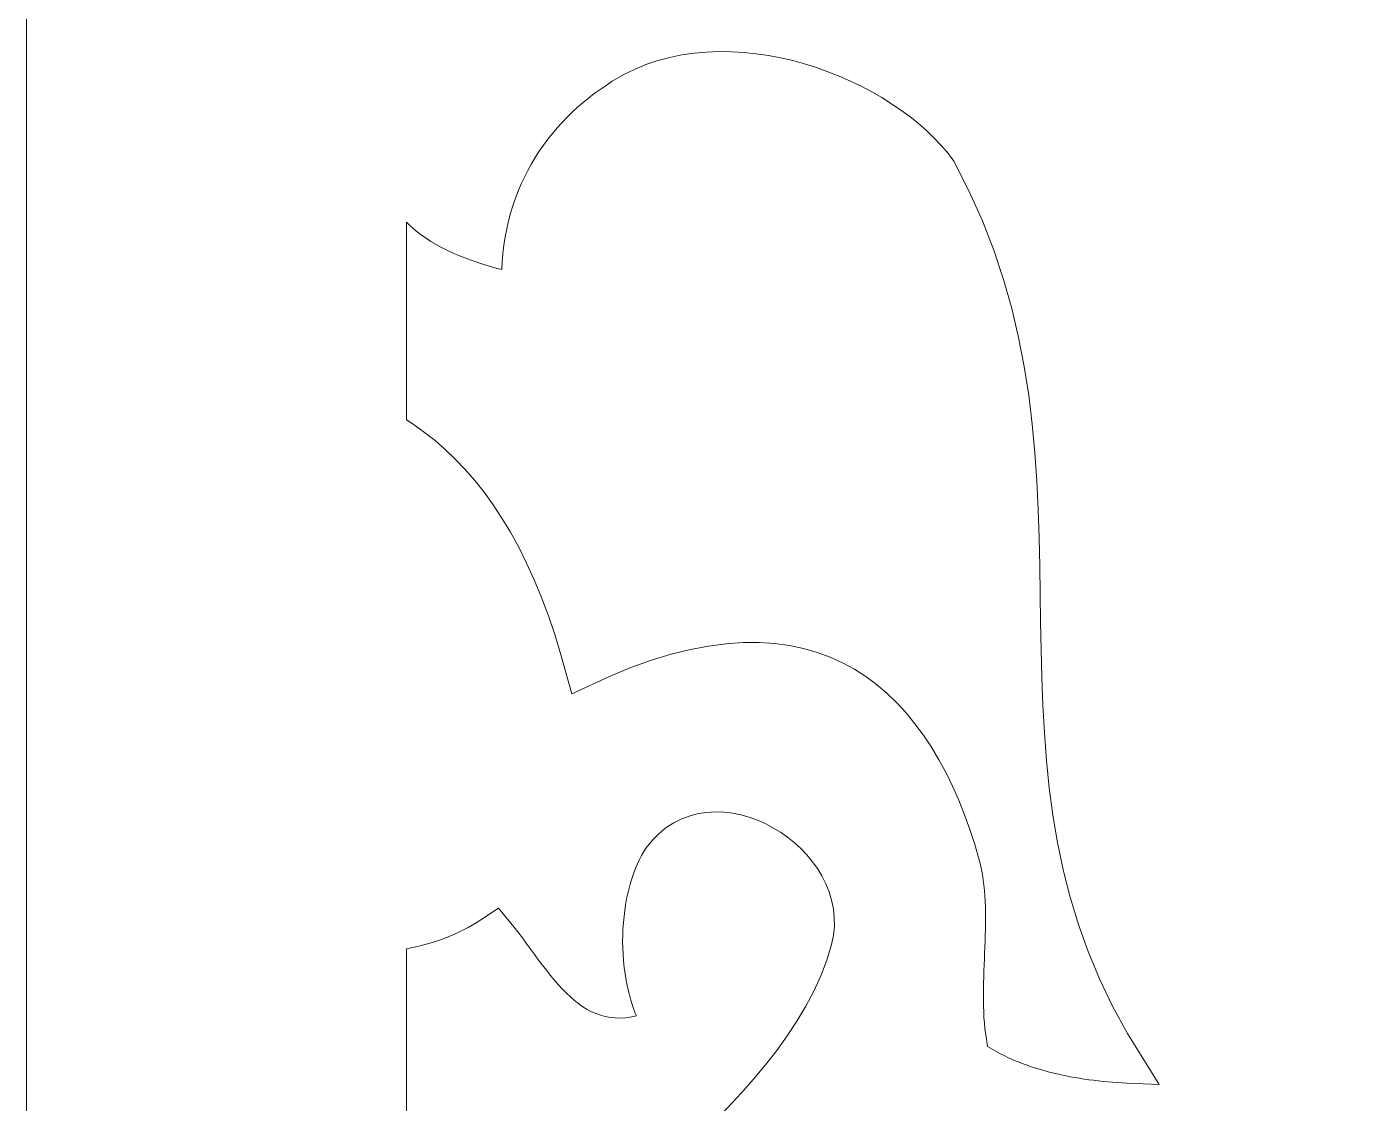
# Model space of a CAD drawing. Header units: centimetres. Extents: x -27.5 to -9.1, y -9.5 to -3.5.
# Drawn here: x -17.618 to -16.26, y -8.672 to -7.575 of the extents above; entities that cross this region are included whole.
import ezdxf

# ---------------------------------------------------------------- set-up
doc = ezdxf.new("R2010")
doc.units = ezdxf.units.CM
doc.header["$MEASUREMENT"] = 0
doc.layers.add('layer 1', color=7, linetype='Continuous')

msp = doc.modelspace()

# ---------------------------------------------------------------- linework, layer by layer
at = {"layer": 'layer 1', "color": 7, "lineweight": 9}
for points, knots in [([(-17.61788, -3.49494), (-17.61788, -3.49494), (-9.09457, -3.49494), (-9.09457, -3.49494), (-9.09457, -3.49494), (-9.09457, -3.49494), (-9.09457, -9.5), (-9.09457, -9.5), (-9.09457, -9.5), (-9.09457, -9.5), (-17.61788, -9.5), (-17.61788, -9.5), (-17.61788, -9.5), (-17.61788, -9.5), (-17.61788, -3.49494), (-17.61788, -3.49494)], [0, 0, 0, 0, 0.2, 0.2, 0.2, 0.2, 0.4, 0.4, 0.4, 0.4, 0.6, 0.6, 0.6, 0.6, 1, 1, 1, 1]), ([(-17.23046, -7.97569), (-17.23046, -7.97569), (-17.22267, -7.98069), (-17.22267, -7.98069), (-17.22267, -7.98069), (-17.22267, -7.98069), (-17.21186, -7.9884), (-17.21186, -7.9884), (-17.21186, -7.9884), (-17.21186, -7.9884), (-17.20124, -7.99677), (-17.20124, -7.99677), (-17.20124, -7.99677), (-17.20124, -7.99677), (-17.19082, -8.00583), (-17.19082, -8.00583), (-17.19082, -8.00583), (-17.19082, -8.00583), (-17.18061, -8.01559), (-17.18061, -8.01559), (-17.18061, -8.01559), (-17.18061, -8.01559), (-17.17062, -8.02609), (-17.17062, -8.02609), (-17.17062, -8.02609), (-17.17062, -8.02609), (-17.16085, -8.03733), (-17.16085, -8.03733), (-17.16085, -8.03733), (-17.16085, -8.03733), (-17.15133, -8.04935), (-17.15133, -8.04935), (-17.15133, -8.04935), (-17.15133, -8.04935), (-17.14207, -8.06215), (-17.14207, -8.06215), (-17.14207, -8.06215), (-17.14207, -8.06215), (-17.13307, -8.07576), (-17.13307, -8.07576), (-17.13307, -8.07576), (-17.13307, -8.07576), (-17.12436, -8.0902), (-17.12436, -8.0902), (-17.12436, -8.0902), (-17.12436, -8.0902), (-17.11594, -8.10549), (-17.11594, -8.10549), (-17.11594, -8.10549), (-17.11594, -8.10549), (-17.10783, -8.12164), (-17.10783, -8.12164), (-17.10783, -8.12164), (-17.10783, -8.12164), (-17.10005, -8.13868), (-17.10005, -8.13868), (-17.10005, -8.13868), (-17.10005, -8.13868), (-17.09261, -8.15663), (-17.09261, -8.15663), (-17.09261, -8.15663), (-17.09261, -8.15663), (-17.08552, -8.17549), (-17.08552, -8.17549), (-17.08552, -8.17549), (-17.08552, -8.17549), (-17.0788, -8.19529), (-17.0788, -8.19529), (-17.0788, -8.19529), (-17.0788, -8.19529), (-17.07247, -8.21605), (-17.07247, -8.21605), (-17.07247, -8.21605), (-17.07247, -8.21605), (-17.06186, -8.25487), (-17.06186, -8.25487), (-17.06186, -8.25487), (-17.06186, -8.25487), (-17.02316, -8.23711), (-17.02316, -8.23711), (-17.02316, -8.23711), (-17.02316, -8.23711), (-17.00142, -8.22822), (-17.00142, -8.22822), (-17.00142, -8.22822), (-17.00142, -8.22822), (-16.98046, -8.22074), (-16.98046, -8.22074), (-16.98046, -8.22074), (-16.98046, -8.22074), (-16.96028, -8.21461), (-16.96028, -8.21461), (-16.96028, -8.21461), (-16.96028, -8.21461), (-16.94086, -8.2098), (-16.94086, -8.2098), (-16.94086, -8.2098), (-16.94086, -8.2098), (-16.9222, -8.20625), (-16.9222, -8.20625), (-16.9222, -8.20625), (-16.9222, -8.20625), (-16.90429, -8.20391), (-16.90429, -8.20391), (-16.90429, -8.20391), (-16.90429, -8.20391), (-16.88711, -8.20274), (-16.88711, -8.20274), (-16.88711, -8.20274), (-16.88711, -8.20274), (-16.87065, -8.20269), (-16.87065, -8.20269), (-16.87065, -8.20269), (-16.87065, -8.20269), (-16.85489, -8.20371), (-16.85489, -8.20371), (-16.85489, -8.20371), (-16.85489, -8.20371), (-16.8398, -8.20575), (-16.8398, -8.20575), (-16.8398, -8.20575), (-16.8398, -8.20575), (-16.82535, -8.20876), (-16.82535, -8.20876), (-16.82535, -8.20876), (-16.82535, -8.20876), (-16.81154, -8.21272), (-16.81154, -8.21272), (-16.81154, -8.21272), (-16.81154, -8.21272), (-16.79832, -8.21758), (-16.79832, -8.21758), (-16.79832, -8.21758), (-16.79832, -8.21758), (-16.78568, -8.22332), (-16.78568, -8.22332), (-16.78568, -8.22332), (-16.78568, -8.22332), (-16.77358, -8.22988), (-16.77358, -8.22988), (-16.77358, -8.22988), (-16.77358, -8.22988), (-16.76203, -8.23727), (-16.76203, -8.23727), (-16.76203, -8.23727), (-16.76203, -8.23727), (-16.75098, -8.24543), (-16.75098, -8.24543), (-16.75098, -8.24543), (-16.75098, -8.24543), (-16.74044, -8.25435), (-16.74044, -8.25435), (-16.74044, -8.25435), (-16.74044, -8.25435), (-16.73038, -8.264), (-16.73038, -8.264), (-16.73038, -8.264), (-16.73038, -8.264), (-16.72082, -8.27435), (-16.72082, -8.27435), (-16.72082, -8.27435), (-16.72082, -8.27435), (-16.71172, -8.28536), (-16.71172, -8.28536), (-16.71172, -8.28536), (-16.71172, -8.28536), (-16.70311, -8.29701), (-16.70311, -8.29701), (-16.70311, -8.29701), (-16.70311, -8.29701), (-16.69496, -8.30925), (-16.69496, -8.30925), (-16.69496, -8.30925), (-16.69496, -8.30925), (-16.68728, -8.32206), (-16.68728, -8.32206), (-16.68728, -8.32206), (-16.68728, -8.32206), (-16.68005, -8.33539), (-16.68005, -8.33539), (-16.68005, -8.33539), (-16.68005, -8.33539), (-16.67329, -8.34921), (-16.67329, -8.34921), (-16.67329, -8.34921), (-16.67329, -8.34921), (-16.66698, -8.36347), (-16.66698, -8.36347), (-16.66698, -8.36347), (-16.66698, -8.36347), (-16.66111, -8.37815), (-16.66111, -8.37815), (-16.66111, -8.37815), (-16.66111, -8.37815), (-16.65568, -8.39318), (-16.65568, -8.39318), (-16.65568, -8.39318), (-16.65568, -8.39318), (-16.6507, -8.40854), (-16.6507, -8.40854), (-16.6507, -8.40854), (-16.6507, -8.40854), (-16.64614, -8.42415), (-16.64614, -8.42415), (-16.64614, -8.42415), (-16.64614, -8.42415), (-16.64488, -8.4291), (-16.64488, -8.4291), (-16.64488, -8.4291), (-16.64488, -8.4291), (-16.64378, -8.43413), (-16.64378, -8.43413), (-16.64378, -8.43413), (-16.64378, -8.43413), (-16.64284, -8.43927), (-16.64284, -8.43927), (-16.64284, -8.43927), (-16.64284, -8.43927), (-16.64204, -8.44452), (-16.64204, -8.44452), (-16.64204, -8.44452), (-16.64204, -8.44452), (-16.64137, -8.44987), (-16.64137, -8.44987), (-16.64137, -8.44987), (-16.64137, -8.44987), (-16.64083, -8.45531), (-16.64083, -8.45531), (-16.64083, -8.45531), (-16.64083, -8.45531), (-16.64041, -8.46084), (-16.64041, -8.46084), (-16.64041, -8.46084), (-16.64041, -8.46084), (-16.6401, -8.46645), (-16.6401, -8.46645), (-16.6401, -8.46645), (-16.6401, -8.46645), (-16.63989, -8.47212), (-16.63989, -8.47212), (-16.63989, -8.47212), (-16.63989, -8.47212), (-16.63977, -8.47787), (-16.63977, -8.47787), (-16.63977, -8.47787), (-16.63977, -8.47787), (-16.63974, -8.48368), (-16.63974, -8.48368), (-16.63974, -8.48368), (-16.63974, -8.48368), (-16.63977, -8.48953), (-16.63977, -8.48953), (-16.63977, -8.48953), (-16.63977, -8.48953), (-16.63987, -8.49543), (-16.63987, -8.49543), (-16.63987, -8.49543), (-16.63987, -8.49543), (-16.64002, -8.50137), (-16.64002, -8.50137), (-16.64002, -8.50137), (-16.64002, -8.50137), (-16.64021, -8.50733), (-16.64021, -8.50733), (-16.64021, -8.50733), (-16.64021, -8.50733), (-16.64043, -8.51332), (-16.64043, -8.51332), (-16.64043, -8.51332), (-16.64043, -8.51332), (-16.64067, -8.51932), (-16.64067, -8.51932), (-16.64067, -8.51932), (-16.64067, -8.51932), (-16.64092, -8.52534), (-16.64092, -8.52534), (-16.64092, -8.52534), (-16.64092, -8.52534), (-16.64117, -8.53136), (-16.64117, -8.53136), (-16.64117, -8.53136), (-16.64117, -8.53136), (-16.6414, -8.53738), (-16.6414, -8.53738), (-16.6414, -8.53738), (-16.6414, -8.53738), (-16.64161, -8.54339), (-16.64161, -8.54339), (-16.64161, -8.54339), (-16.64161, -8.54339), (-16.64177, -8.5494), (-16.64177, -8.5494), (-16.64177, -8.5494), (-16.64177, -8.5494), (-16.64189, -8.55538), (-16.64189, -8.55538), (-16.64189, -8.55538), (-16.64189, -8.55538), (-16.64195, -8.56134), (-16.64195, -8.56134), (-16.64195, -8.56134), (-16.64195, -8.56134), (-16.64194, -8.56727), (-16.64194, -8.56727), (-16.64194, -8.56727), (-16.64194, -8.56727), (-16.64185, -8.57318), (-16.64185, -8.57318), (-16.64185, -8.57318), (-16.64185, -8.57318), (-16.64165, -8.57905), (-16.64165, -8.57905), (-16.64165, -8.57905), (-16.64165, -8.57905), (-16.64134, -8.58487), (-16.64134, -8.58487), (-16.64134, -8.58487), (-16.64134, -8.58487), (-16.64091, -8.59065), (-16.64091, -8.59065), (-16.64091, -8.59065), (-16.64091, -8.59065), (-16.64034, -8.59638), (-16.64034, -8.59638), (-16.64034, -8.59638), (-16.64034, -8.59638), (-16.63962, -8.60206), (-16.63962, -8.60206), (-16.63962, -8.60206), (-16.63962, -8.60206), (-16.63765, -8.61442), (-16.63765, -8.61442), (-16.63765, -8.61442), (-16.63765, -8.61442), (-16.62819, -8.61988), (-16.62819, -8.61988), (-16.62819, -8.61988), (-16.62819, -8.61988), (-16.6246, -8.62184), (-16.6246, -8.62184), (-16.6246, -8.62184), (-16.6246, -8.62184), (-16.62092, -8.62372), (-16.62092, -8.62372), (-16.62092, -8.62372), (-16.62092, -8.62372), (-16.61717, -8.62553), (-16.61717, -8.62553), (-16.61717, -8.62553), (-16.61717, -8.62553), (-16.61334, -8.62728), (-16.61334, -8.62728), (-16.61334, -8.62728), (-16.61334, -8.62728), (-16.60944, -8.62896), (-16.60944, -8.62896), (-16.60944, -8.62896), (-16.60944, -8.62896), (-16.60546, -8.63057), (-16.60546, -8.63057), (-16.60546, -8.63057), (-16.60546, -8.63057), (-16.60142, -8.63212), (-16.60142, -8.63212), (-16.60142, -8.63212), (-16.60142, -8.63212), (-16.59732, -8.63361), (-16.59732, -8.63361), (-16.59732, -8.63361), (-16.59732, -8.63361), (-16.59314, -8.63504), (-16.59314, -8.63504), (-16.59314, -8.63504), (-16.59314, -8.63504), (-16.58891, -8.63641), (-16.58891, -8.63641), (-16.58891, -8.63641), (-16.58891, -8.63641), (-16.58462, -8.63771), (-16.58462, -8.63771), (-16.58462, -8.63771), (-16.58462, -8.63771), (-16.58028, -8.63896), (-16.58028, -8.63896), (-16.58028, -8.63896), (-16.58028, -8.63896), (-16.57587, -8.64015), (-16.57587, -8.64015), (-16.57587, -8.64015), (-16.57587, -8.64015), (-16.57142, -8.64128), (-16.57142, -8.64128), (-16.57142, -8.64128), (-16.57142, -8.64128), (-16.56693, -8.64235), (-16.56693, -8.64235), (-16.56693, -8.64235), (-16.56693, -8.64235), (-16.56239, -8.64337), (-16.56239, -8.64337), (-16.56239, -8.64337), (-16.56239, -8.64337), (-16.5578, -8.64433), (-16.5578, -8.64433), (-16.5578, -8.64433), (-16.5578, -8.64433), (-16.55317, -8.64524), (-16.55317, -8.64524), (-16.55317, -8.64524), (-16.55317, -8.64524), (-16.54851, -8.64608), (-16.54851, -8.64608), (-16.54851, -8.64608), (-16.54851, -8.64608), (-16.54382, -8.64688), (-16.54382, -8.64688), (-16.54382, -8.64688), (-16.54382, -8.64688), (-16.53908, -8.64762), (-16.53908, -8.64762), (-16.53908, -8.64762), (-16.53908, -8.64762), (-16.53432, -8.6483), (-16.53432, -8.6483), (-16.53432, -8.6483), (-16.53432, -8.6483), (-16.52954, -8.64893), (-16.52954, -8.64893), (-16.52954, -8.64893), (-16.52954, -8.64893), (-16.52474, -8.6495), (-16.52474, -8.6495), (-16.52474, -8.6495), (-16.52474, -8.6495), (-16.5199, -8.65003), (-16.5199, -8.65003), (-16.5199, -8.65003), (-16.5199, -8.65003), (-16.51506, -8.65049), (-16.51506, -8.65049), (-16.51506, -8.65049), (-16.51506, -8.65049), (-16.51019, -8.65091), (-16.51019, -8.65091), (-16.51019, -8.65091), (-16.51019, -8.65091), (-16.50532, -8.65127), (-16.50532, -8.65127), (-16.50532, -8.65127), (-16.50532, -8.65127), (-16.50043, -8.65158), (-16.50043, -8.65158), (-16.50043, -8.65158), (-16.50043, -8.65158), (-16.49553, -8.65184), (-16.49553, -8.65184), (-16.49553, -8.65184), (-16.49553, -8.65184), (-16.46273, -8.65318), (-16.46273, -8.65318), (-16.46273, -8.65318), (-16.46273, -8.65318), (-16.49494, -8.60114), (-16.49494, -8.60114), (-16.49494, -8.60114), (-16.49494, -8.60114), (-16.51016, -8.5733), (-16.51016, -8.5733), (-16.51016, -8.5733), (-16.51016, -8.5733), (-16.52349, -8.54551), (-16.52349, -8.54551), (-16.52349, -8.54551), (-16.52349, -8.54551), (-16.53505, -8.51773), (-16.53505, -8.51773), (-16.53505, -8.51773), (-16.53505, -8.51773), (-16.54498, -8.48998), (-16.54498, -8.48998), (-16.54498, -8.48998), (-16.54498, -8.48998), (-16.55342, -8.46221), (-16.55342, -8.46221), (-16.55342, -8.46221), (-16.55342, -8.46221), (-16.56049, -8.43443), (-16.56049, -8.43443), (-16.56049, -8.43443), (-16.56049, -8.43443), (-16.56631, -8.4066), (-16.56631, -8.4066), (-16.56631, -8.4066), (-16.56631, -8.4066), (-16.57103, -8.37874), (-16.57103, -8.37874), (-16.57103, -8.37874), (-16.57103, -8.37874), (-16.57476, -8.35081), (-16.57476, -8.35081), (-16.57476, -8.35081), (-16.57476, -8.35081), (-16.57763, -8.32283), (-16.57763, -8.32283), (-16.57763, -8.32283), (-16.57763, -8.32283), (-16.57977, -8.29477), (-16.57977, -8.29477), (-16.57977, -8.29477), (-16.57977, -8.29477), (-16.5813, -8.26663), (-16.5813, -8.26663), (-16.5813, -8.26663), (-16.5813, -8.26663), (-16.58236, -8.23841), (-16.58236, -8.23841), (-16.58236, -8.23841), (-16.58236, -8.23841), (-16.58307, -8.2101), (-16.58307, -8.2101), (-16.58307, -8.2101), (-16.58307, -8.2101), (-16.58357, -8.18169), (-16.58357, -8.18169), (-16.58357, -8.18169), (-16.58357, -8.18169), (-16.58398, -8.15319), (-16.58398, -8.15319), (-16.58398, -8.15319), (-16.58398, -8.15319), (-16.58444, -8.12459), (-16.58444, -8.12459), (-16.58444, -8.12459), (-16.58444, -8.12459), (-16.58508, -8.09589), (-16.58508, -8.09589), (-16.58508, -8.09589), (-16.58508, -8.09589), (-16.58604, -8.06708), (-16.58604, -8.06708), (-16.58604, -8.06708), (-16.58604, -8.06708), (-16.58745, -8.03816), (-16.58745, -8.03816), (-16.58745, -8.03816), (-16.58745, -8.03816), (-16.58944, -8.00912), (-16.58944, -8.00912), (-16.58944, -8.00912), (-16.58944, -8.00912), (-16.59216, -7.97996), (-16.59216, -7.97996), (-16.59216, -7.97996), (-16.59216, -7.97996), (-16.59573, -7.95069), (-16.59573, -7.95069), (-16.59573, -7.95069), (-16.59573, -7.95069), (-16.60031, -7.9213), (-16.60031, -7.9213), (-16.60031, -7.9213), (-16.60031, -7.9213), (-16.60602, -7.89179), (-16.60602, -7.89179), (-16.60602, -7.89179), (-16.60602, -7.89179), (-16.61301, -7.86217), (-16.61301, -7.86217), (-16.61301, -7.86217), (-16.61301, -7.86217), (-16.6214, -7.83243), (-16.6214, -7.83243), (-16.6214, -7.83243), (-16.6214, -7.83243), (-16.63135, -7.8026), (-16.63135, -7.8026), (-16.63135, -7.8026), (-16.63135, -7.8026), (-16.64296, -7.77266), (-16.64296, -7.77266), (-16.64296, -7.77266), (-16.64296, -7.77266), (-16.6564, -7.74264), (-16.6564, -7.74264), (-16.6564, -7.74264), (-16.6564, -7.74264), (-16.67219, -7.71171), (-16.67219, -7.71171), (-16.67219, -7.71171), (-16.67219, -7.71171), (-16.67864, -7.70317), (-16.67864, -7.70317), (-16.67864, -7.70317), (-16.67864, -7.70317), (-16.6852, -7.69546), (-16.6852, -7.69546), (-16.6852, -7.69546), (-16.6852, -7.69546), (-16.69233, -7.68792), (-16.69233, -7.68792), (-16.69233, -7.68792), (-16.69233, -7.68792), (-16.70001, -7.68056), (-16.70001, -7.68056), (-16.70001, -7.68056), (-16.70001, -7.68056), (-16.70821, -7.6734), (-16.70821, -7.6734), (-16.70821, -7.6734), (-16.70821, -7.6734), (-16.71689, -7.66645), (-16.71689, -7.66645), (-16.71689, -7.66645), (-16.71689, -7.66645), (-16.72603, -7.65972), (-16.72603, -7.65972), (-16.72603, -7.65972), (-16.72603, -7.65972), (-16.7356, -7.65325), (-16.7356, -7.65325), (-16.7356, -7.65325), (-16.7356, -7.65325), (-16.74557, -7.64704), (-16.74557, -7.64704), (-16.74557, -7.64704), (-16.74557, -7.64704), (-16.75591, -7.64111), (-16.75591, -7.64111), (-16.75591, -7.64111), (-16.75591, -7.64111), (-16.7666, -7.63549), (-16.7666, -7.63549), (-16.7666, -7.63549), (-16.7666, -7.63549), (-16.77761, -7.63019), (-16.77761, -7.63019), (-16.77761, -7.63019), (-16.77761, -7.63019), (-16.78891, -7.62524), (-16.78891, -7.62524), (-16.78891, -7.62524), (-16.78891, -7.62524), (-16.80046, -7.62066), (-16.80046, -7.62066), (-16.80046, -7.62066), (-16.80046, -7.62066), (-16.81226, -7.61648), (-16.81226, -7.61648), (-16.81226, -7.61648), (-16.81226, -7.61648), (-16.82426, -7.61271), (-16.82426, -7.61271), (-16.82426, -7.61271), (-16.82426, -7.61271), (-16.83644, -7.60939), (-16.83644, -7.60939), (-16.83644, -7.60939), (-16.83644, -7.60939), (-16.84876, -7.60653), (-16.84876, -7.60653), (-16.84876, -7.60653), (-16.84876, -7.60653), (-16.86122, -7.60416), (-16.86122, -7.60416), (-16.86122, -7.60416), (-16.86122, -7.60416), (-16.87376, -7.60231), (-16.87376, -7.60231), (-16.87376, -7.60231), (-16.87376, -7.60231), (-16.88638, -7.601), (-16.88638, -7.601), (-16.88638, -7.601), (-16.88638, -7.601), (-16.89903, -7.60026), (-16.89903, -7.60026), (-16.89903, -7.60026), (-16.89903, -7.60026), (-16.91169, -7.60012), (-16.91169, -7.60012), (-16.91169, -7.60012), (-16.91169, -7.60012), (-16.92433, -7.6006), (-16.92433, -7.6006), (-16.92433, -7.6006), (-16.92433, -7.6006), (-16.93692, -7.60175), (-16.93692, -7.60175), (-16.93692, -7.60175), (-16.93692, -7.60175), (-16.94943, -7.60357), (-16.94943, -7.60357), (-16.94943, -7.60357), (-16.94943, -7.60357), (-16.96182, -7.60612), (-16.96182, -7.60612), (-16.96182, -7.60612), (-16.96182, -7.60612), (-16.97406, -7.6094), (-16.97406, -7.6094), (-16.97406, -7.6094), (-16.97406, -7.6094), (-16.98612, -7.61346), (-16.98612, -7.61346), (-16.98612, -7.61346), (-16.98612, -7.61346), (-16.99794, -7.61832), (-16.99794, -7.61832), (-16.99794, -7.61832), (-16.99794, -7.61832), (-17.0095, -7.62401), (-17.0095, -7.62401), (-17.0095, -7.62401), (-17.0095, -7.62401), (-17.02059, -7.63047), (-17.02059, -7.63047), (-17.02059, -7.63047), (-17.02059, -7.63047), (-17.02688, -7.63455), (-17.02688, -7.63455), (-17.02688, -7.63455), (-17.02688, -7.63455), (-17.03291, -7.6387), (-17.03291, -7.6387), (-17.03291, -7.6387), (-17.03291, -7.6387), (-17.03885, -7.64301), (-17.03885, -7.64301), (-17.03885, -7.64301), (-17.03885, -7.64301), (-17.04466, -7.64749), (-17.04466, -7.64749), (-17.04466, -7.64749), (-17.04466, -7.64749), (-17.05035, -7.65214), (-17.05035, -7.65214), (-17.05035, -7.65214), (-17.05035, -7.65214), (-17.05591, -7.65696), (-17.05591, -7.65696), (-17.05591, -7.65696), (-17.05591, -7.65696), (-17.06133, -7.66194), (-17.06133, -7.66194), (-17.06133, -7.66194), (-17.06133, -7.66194), (-17.06661, -7.6671), (-17.06661, -7.6671), (-17.06661, -7.6671), (-17.06661, -7.6671), (-17.07175, -7.67243), (-17.07175, -7.67243), (-17.07175, -7.67243), (-17.07175, -7.67243), (-17.07672, -7.67792), (-17.07672, -7.67792), (-17.07672, -7.67792), (-17.07672, -7.67792), (-17.08154, -7.68359), (-17.08154, -7.68359), (-17.08154, -7.68359), (-17.08154, -7.68359), (-17.08618, -7.68943), (-17.08618, -7.68943), (-17.08618, -7.68943), (-17.08618, -7.68943), (-17.09065, -7.69545), (-17.09065, -7.69545), (-17.09065, -7.69545), (-17.09065, -7.69545), (-17.09494, -7.70163), (-17.09494, -7.70163), (-17.09494, -7.70163), (-17.09494, -7.70163), (-17.09904, -7.70799), (-17.09904, -7.70799), (-17.09904, -7.70799), (-17.09904, -7.70799), (-17.10294, -7.71451), (-17.10294, -7.71451), (-17.10294, -7.71451), (-17.10294, -7.71451), (-17.10663, -7.72121), (-17.10663, -7.72121), (-17.10663, -7.72121), (-17.10663, -7.72121), (-17.11012, -7.72808), (-17.11012, -7.72808), (-17.11012, -7.72808), (-17.11012, -7.72808), (-17.11339, -7.73512), (-17.11339, -7.73512), (-17.11339, -7.73512), (-17.11339, -7.73512), (-17.11644, -7.74233), (-17.11644, -7.74233), (-17.11644, -7.74233), (-17.11644, -7.74233), (-17.11926, -7.7497), (-17.11926, -7.7497), (-17.11926, -7.7497), (-17.11926, -7.7497), (-17.12184, -7.75725), (-17.12184, -7.75725), (-17.12184, -7.75725), (-17.12184, -7.75725), (-17.12418, -7.76496), (-17.12418, -7.76496), (-17.12418, -7.76496), (-17.12418, -7.76496), (-17.12627, -7.77283), (-17.12627, -7.77283), (-17.12627, -7.77283), (-17.12627, -7.77283), (-17.12811, -7.78087), (-17.12811, -7.78087), (-17.12811, -7.78087), (-17.12811, -7.78087), (-17.12969, -7.78907), (-17.12969, -7.78907), (-17.12969, -7.78907), (-17.12969, -7.78907), (-17.131, -7.79744), (-17.131, -7.79744), (-17.131, -7.79744), (-17.131, -7.79744), (-17.13204, -7.80596), (-17.13204, -7.80596), (-17.13204, -7.80596), (-17.13204, -7.80596), (-17.1328, -7.81464), (-17.1328, -7.81464), (-17.1328, -7.81464), (-17.1328, -7.81464), (-17.13323, -7.82244), (-17.13323, -7.82244), (-17.13323, -7.82244), (-17.13323, -7.82244), (-17.13499, -7.822), (-17.13499, -7.822), (-17.13499, -7.822), (-17.13499, -7.822), (-17.14404, -7.81951), (-17.14404, -7.81951), (-17.14404, -7.81951), (-17.14404, -7.81951), (-17.1526, -7.81695), (-17.1526, -7.81695), (-17.1526, -7.81695), (-17.1526, -7.81695), (-17.16067, -7.81431), (-17.16067, -7.81431), (-17.16067, -7.81431), (-17.16067, -7.81431), (-17.16828, -7.8116), (-17.16828, -7.8116), (-17.16828, -7.8116), (-17.16828, -7.8116), (-17.17546, -7.80881), (-17.17546, -7.80881), (-17.17546, -7.80881), (-17.17546, -7.80881), (-17.18221, -7.80594), (-17.18221, -7.80594), (-17.18221, -7.80594), (-17.18221, -7.80594), (-17.18857, -7.80301), (-17.18857, -7.80301), (-17.18857, -7.80301), (-17.18857, -7.80301), (-17.19454, -7.8), (-17.19454, -7.8), (-17.19454, -7.8), (-17.19454, -7.8), (-17.20016, -7.7969), (-17.20016, -7.7969), (-17.20016, -7.7969), (-17.20016, -7.7969), (-17.20545, -7.79374), (-17.20545, -7.79374), (-17.20545, -7.79374), (-17.20545, -7.79374), (-17.21043, -7.79049), (-17.21043, -7.79049), (-17.21043, -7.79049), (-17.21043, -7.79049), (-17.21513, -7.78716), (-17.21513, -7.78716), (-17.21513, -7.78716), (-17.21513, -7.78716), (-17.21956, -7.78374), (-17.21956, -7.78374), (-17.21956, -7.78374), (-17.21956, -7.78374), (-17.22376, -7.78022), (-17.22376, -7.78022), (-17.22376, -7.78022), (-17.22376, -7.78022), (-17.22776, -7.7766), (-17.22776, -7.7766), (-17.22776, -7.7766), (-17.22776, -7.7766), (-17.23046, -7.77396), (-17.23046, -7.77396), (-17.23046, -7.77396), (-17.23046, -7.77396), (-17.23046, -7.97569), (-17.23046, -7.97569)], [0, 0, 0, 0, 0.004386, 0.004386, 0.004386, 0.004386, 0.0087719, 0.0087719, 0.0087719, 0.0087719, 0.0131579, 0.0131579, 0.0131579, 0.0131579, 0.0175439, 0.0175439, 0.0175439, 0.0175439, 0.0219298, 0.0219298, 0.0219298, 0.0219298, 0.0263158, 0.0263158, 0.0263158, 0.0263158, 0.0307018, 0.0307018, 0.0307018, 0.0307018, 0.0350877, 0.0350877, 0.0350877, 0.0350877, 0.0394737, 0.0394737, 0.0394737, 0.0394737, 0.0438596, 0.0438596, 0.0438596, 0.0438596, 0.0482456, 0.0482456, 0.0482456, 0.0482456, 0.0526316, 0.0526316, 0.0526316, 0.0526316, 0.0570175, 0.0570175, 0.0570175, 0.0570175, 0.0614035, 0.0614035, 0.0614035, 0.0614035, 0.0657895, 0.0657895, 0.0657895, 0.0657895, 0.0701754, 0.0701754, 0.0701754, 0.0701754, 0.0745614, 0.0745614, 0.0745614, 0.0745614, 0.0789474, 0.0789474, 0.0789474, 0.0789474, 0.0833333, 0.0833333, 0.0833333, 0.0833333, 0.0877193, 0.0877193, 0.0877193, 0.0877193, 0.0921053, 0.0921053, 0.0921053, 0.0921053, 0.0964912, 0.0964912, 0.0964912, 0.0964912, 0.1008772, 0.1008772, 0.1008772, 0.1008772, 0.1052632, 0.1052632, 0.1052632, 0.1052632, 0.1096491, 0.1096491, 0.1096491, 0.1096491, 0.1140351, 0.1140351, 0.1140351, 0.1140351, 0.1184211, 0.1184211, 0.1184211, 0.1184211, 0.122807, 0.122807, 0.122807, 0.122807, 0.127193, 0.127193, 0.127193, 0.127193, 0.1315789, 0.1315789, 0.1315789, 0.1315789, 0.1359649, 0.1359649, 0.1359649, 0.1359649, 0.1403509, 0.1403509, 0.1403509, 0.1403509, 0.1447368, 0.1447368, 0.1447368, 0.1447368, 0.1491228, 0.1491228, 0.1491228, 0.1491228, 0.1535088, 0.1535088, 0.1535088, 0.1535088, 0.1578947, 0.1578947, 0.1578947, 0.1578947, 0.1622807, 0.1622807, 0.1622807, 0.1622807, 0.1666667, 0.1666667, 0.1666667, 0.1666667, 0.1710526, 0.1710526, 0.1710526, 0.1710526, 0.1754386, 0.1754386, 0.1754386, 0.1754386, 0.1798246, 0.1798246, 0.1798246, 0.1798246, 0.1842105, 0.1842105, 0.1842105, 0.1842105, 0.1885965, 0.1885965, 0.1885965, 0.1885965, 0.1929825, 0.1929825, 0.1929825, 0.1929825, 0.1973684, 0.1973684, 0.1973684, 0.1973684, 0.2017544, 0.2017544, 0.2017544, 0.2017544, 0.2061404, 0.2061404, 0.2061404, 0.2061404, 0.2105263, 0.2105263, 0.2105263, 0.2105263, 0.2149123, 0.2149123, 0.2149123, 0.2149123, 0.2192982, 0.2192982, 0.2192982, 0.2192982, 0.2236842, 0.2236842, 0.2236842, 0.2236842, 0.2280702, 0.2280702, 0.2280702, 0.2280702, 0.2324561, 0.2324561, 0.2324561, 0.2324561, 0.2368421, 0.2368421, 0.2368421, 0.2368421, 0.2412281, 0.2412281, 0.2412281, 0.2412281, 0.245614, 0.245614, 0.245614, 0.245614, 0.25, 0.25, 0.25, 0.25, 0.254386, 0.254386, 0.254386, 0.254386, 0.2587719, 0.2587719, 0.2587719, 0.2587719, 0.2631579, 0.2631579, 0.2631579, 0.2631579, 0.2675439, 0.2675439, 0.2675439, 0.2675439, 0.2719298, 0.2719298, 0.2719298, 0.2719298, 0.2763158, 0.2763158, 0.2763158, 0.2763158, 0.2807018, 0.2807018, 0.2807018, 0.2807018, 0.2850877, 0.2850877, 0.2850877, 0.2850877, 0.2894737, 0.2894737, 0.2894737, 0.2894737, 0.2938596, 0.2938596, 0.2938596, 0.2938596, 0.2982456, 0.2982456, 0.2982456, 0.2982456, 0.3026316, 0.3026316, 0.3026316, 0.3026316, 0.3070175, 0.3070175, 0.3070175, 0.3070175, 0.3114035, 0.3114035, 0.3114035, 0.3114035, 0.3157895, 0.3157895, 0.3157895, 0.3157895, 0.3201754, 0.3201754, 0.3201754, 0.3201754, 0.3245614, 0.3245614, 0.3245614, 0.3245614, 0.3289474, 0.3289474, 0.3289474, 0.3289474, 0.3333333, 0.3333333, 0.3333333, 0.3333333, 0.3377193, 0.3377193, 0.3377193, 0.3377193, 0.3421053, 0.3421053, 0.3421053, 0.3421053, 0.3464912, 0.3464912, 0.3464912, 0.3464912, 0.3508772, 0.3508772, 0.3508772, 0.3508772, 0.3552632, 0.3552632, 0.3552632, 0.3552632, 0.3596491, 0.3596491, 0.3596491, 0.3596491, 0.3640351, 0.3640351, 0.3640351, 0.3640351, 0.3684211, 0.3684211, 0.3684211, 0.3684211, 0.372807, 0.372807, 0.372807, 0.372807, 0.377193, 0.377193, 0.377193, 0.377193, 0.3815789, 0.3815789, 0.3815789, 0.3815789, 0.3859649, 0.3859649, 0.3859649, 0.3859649, 0.3903509, 0.3903509, 0.3903509, 0.3903509, 0.3947368, 0.3947368, 0.3947368, 0.3947368, 0.3991228, 0.3991228, 0.3991228, 0.3991228, 0.4035088, 0.4035088, 0.4035088, 0.4035088, 0.4078947, 0.4078947, 0.4078947, 0.4078947, 0.4122807, 0.4122807, 0.4122807, 0.4122807, 0.4166667, 0.4166667, 0.4166667, 0.4166667, 0.4210526, 0.4210526, 0.4210526, 0.4210526, 0.4254386, 0.4254386, 0.4254386, 0.4254386, 0.4298246, 0.4298246, 0.4298246, 0.4298246, 0.4342105, 0.4342105, 0.4342105, 0.4342105, 0.4385965, 0.4385965, 0.4385965, 0.4385965, 0.4429825, 0.4429825, 0.4429825, 0.4429825, 0.4473684, 0.4473684, 0.4473684, 0.4473684, 0.4517544, 0.4517544, 0.4517544, 0.4517544, 0.4561404, 0.4561404, 0.4561404, 0.4561404, 0.4605263, 0.4605263, 0.4605263, 0.4605263, 0.4649123, 0.4649123, 0.4649123, 0.4649123, 0.4692982, 0.4692982, 0.4692982, 0.4692982, 0.4736842, 0.4736842, 0.4736842, 0.4736842, 0.4780702, 0.4780702, 0.4780702, 0.4780702, 0.4824561, 0.4824561, 0.4824561, 0.4824561, 0.4868421, 0.4868421, 0.4868421, 0.4868421, 0.4912281, 0.4912281, 0.4912281, 0.4912281, 0.495614, 0.495614, 0.495614, 0.495614, 0.5, 0.5, 0.5, 0.5, 0.504386, 0.504386, 0.504386, 0.504386, 0.5087719, 0.5087719, 0.5087719, 0.5087719, 0.5131579, 0.5131579, 0.5131579, 0.5131579, 0.5175439, 0.5175439, 0.5175439, 0.5175439, 0.5219298, 0.5219298, 0.5219298, 0.5219298, 0.5263158, 0.5263158, 0.5263158, 0.5263158, 0.5307018, 0.5307018, 0.5307018, 0.5307018, 0.5350877, 0.5350877, 0.5350877, 0.5350877, 0.5394737, 0.5394737, 0.5394737, 0.5394737, 0.5438596, 0.5438596, 0.5438596, 0.5438596, 0.5482456, 0.5482456, 0.5482456, 0.5482456, 0.5526316, 0.5526316, 0.5526316, 0.5526316, 0.5570175, 0.5570175, 0.5570175, 0.5570175, 0.5614035, 0.5614035, 0.5614035, 0.5614035, 0.5657895, 0.5657895, 0.5657895, 0.5657895, 0.5701754, 0.5701754, 0.5701754, 0.5701754, 0.5745614, 0.5745614, 0.5745614, 0.5745614, 0.5789474, 0.5789474, 0.5789474, 0.5789474, 0.5833333, 0.5833333, 0.5833333, 0.5833333, 0.5877193, 0.5877193, 0.5877193, 0.5877193, 0.5921053, 0.5921053, 0.5921053, 0.5921053, 0.5964912, 0.5964912, 0.5964912, 0.5964912, 0.6008772, 0.6008772, 0.6008772, 0.6008772, 0.6052632, 0.6052632, 0.6052632, 0.6052632, 0.6096491, 0.6096491, 0.6096491, 0.6096491, 0.6140351, 0.6140351, 0.6140351, 0.6140351, 0.6184211, 0.6184211, 0.6184211, 0.6184211, 0.622807, 0.622807, 0.622807, 0.622807, 0.627193, 0.627193, 0.627193, 0.627193, 0.6315789, 0.6315789, 0.6315789, 0.6315789, 0.6359649, 0.6359649, 0.6359649, 0.6359649, 0.6403509, 0.6403509, 0.6403509, 0.6403509, 0.6447368, 0.6447368, 0.6447368, 0.6447368, 0.6491228, 0.6491228, 0.6491228, 0.6491228, 0.6535088, 0.6535088, 0.6535088, 0.6535088, 0.6578947, 0.6578947, 0.6578947, 0.6578947, 0.6622807, 0.6622807, 0.6622807, 0.6622807, 0.6666667, 0.6666667, 0.6666667, 0.6666667, 0.6710526, 0.6710526, 0.6710526, 0.6710526, 0.6754386, 0.6754386, 0.6754386, 0.6754386, 0.6798246, 0.6798246, 0.6798246, 0.6798246, 0.6842105, 0.6842105, 0.6842105, 0.6842105, 0.6885965, 0.6885965, 0.6885965, 0.6885965, 0.6929825, 0.6929825, 0.6929825, 0.6929825, 0.6973684, 0.6973684, 0.6973684, 0.6973684, 0.7017544, 0.7017544, 0.7017544, 0.7017544, 0.7061404, 0.7061404, 0.7061404, 0.7061404, 0.7105263, 0.7105263, 0.7105263, 0.7105263, 0.7149123, 0.7149123, 0.7149123, 0.7149123, 0.7192982, 0.7192982, 0.7192982, 0.7192982, 0.7236842, 0.7236842, 0.7236842, 0.7236842, 0.7280702, 0.7280702, 0.7280702, 0.7280702, 0.7324561, 0.7324561, 0.7324561, 0.7324561, 0.7368421, 0.7368421, 0.7368421, 0.7368421, 0.7412281, 0.7412281, 0.7412281, 0.7412281, 0.745614, 0.745614, 0.745614, 0.745614, 0.75, 0.75, 0.75, 0.75, 0.754386, 0.754386, 0.754386, 0.754386, 0.7587719, 0.7587719, 0.7587719, 0.7587719, 0.7631579, 0.7631579, 0.7631579, 0.7631579, 0.7675439, 0.7675439, 0.7675439, 0.7675439, 0.7719298, 0.7719298, 0.7719298, 0.7719298, 0.7763158, 0.7763158, 0.7763158, 0.7763158, 0.7807018, 0.7807018, 0.7807018, 0.7807018, 0.7850877, 0.7850877, 0.7850877, 0.7850877, 0.7894737, 0.7894737, 0.7894737, 0.7894737, 0.7938596, 0.7938596, 0.7938596, 0.7938596, 0.7982456, 0.7982456, 0.7982456, 0.7982456, 0.8026316, 0.8026316, 0.8026316, 0.8026316, 0.8070175, 0.8070175, 0.8070175, 0.8070175, 0.8114035, 0.8114035, 0.8114035, 0.8114035, 0.8157895, 0.8157895, 0.8157895, 0.8157895, 0.8201754, 0.8201754, 0.8201754, 0.8201754, 0.8245614, 0.8245614, 0.8245614, 0.8245614, 0.8289474, 0.8289474, 0.8289474, 0.8289474, 0.8333333, 0.8333333, 0.8333333, 0.8333333, 0.8377193, 0.8377193, 0.8377193, 0.8377193, 0.8421053, 0.8421053, 0.8421053, 0.8421053, 0.8464912, 0.8464912, 0.8464912, 0.8464912, 0.8508772, 0.8508772, 0.8508772, 0.8508772, 0.8552632, 0.8552632, 0.8552632, 0.8552632, 0.8596491, 0.8596491, 0.8596491, 0.8596491, 0.8640351, 0.8640351, 0.8640351, 0.8640351, 0.8684211, 0.8684211, 0.8684211, 0.8684211, 0.872807, 0.872807, 0.872807, 0.872807, 0.877193, 0.877193, 0.877193, 0.877193, 0.8815789, 0.8815789, 0.8815789, 0.8815789, 0.8859649, 0.8859649, 0.8859649, 0.8859649, 0.8903509, 0.8903509, 0.8903509, 0.8903509, 0.8947368, 0.8947368, 0.8947368, 0.8947368, 0.8991228, 0.8991228, 0.8991228, 0.8991228, 0.9035088, 0.9035088, 0.9035088, 0.9035088, 0.9078947, 0.9078947, 0.9078947, 0.9078947, 0.9122807, 0.9122807, 0.9122807, 0.9122807, 0.9166667, 0.9166667, 0.9166667, 0.9166667, 0.9210526, 0.9210526, 0.9210526, 0.9210526, 0.9254386, 0.9254386, 0.9254386, 0.9254386, 0.9298246, 0.9298246, 0.9298246, 0.9298246, 0.9342105, 0.9342105, 0.9342105, 0.9342105, 0.9385965, 0.9385965, 0.9385965, 0.9385965, 0.9429825, 0.9429825, 0.9429825, 0.9429825, 0.9473684, 0.9473684, 0.9473684, 0.9473684, 0.9517544, 0.9517544, 0.9517544, 0.9517544, 0.9561404, 0.9561404, 0.9561404, 0.9561404, 0.9605263, 0.9605263, 0.9605263, 0.9605263, 0.9649123, 0.9649123, 0.9649123, 0.9649123, 0.9692982, 0.9692982, 0.9692982, 0.9692982, 0.9736842, 0.9736842, 0.9736842, 0.9736842, 0.9780702, 0.9780702, 0.9780702, 0.9780702, 0.9824561, 0.9824561, 0.9824561, 0.9824561, 0.9868421, 0.9868421, 0.9868421, 0.9868421, 0.9912281, 0.9912281, 0.9912281, 0.9912281, 1, 1, 1, 1]), ([(-17.23046, -8.93103), (-17.23046, -8.93103), (-17.22932, -8.93291), (-17.22932, -8.93291), (-17.22932, -8.93291), (-17.22932, -8.93291), (-17.21431, -8.95721), (-17.21431, -8.95721), (-17.21431, -8.95721), (-17.21431, -8.95721), (-17.19008, -8.93218), (-17.19008, -8.93218), (-17.19008, -8.93218), (-17.19008, -8.93218), (-17.17854, -8.92083), (-17.17854, -8.92083), (-17.17854, -8.92083), (-17.17854, -8.92083), (-17.16632, -8.9093), (-17.16632, -8.9093), (-17.16632, -8.9093), (-17.16632, -8.9093), (-17.1535, -8.8976), (-17.1535, -8.8976), (-17.1535, -8.8976), (-17.1535, -8.8976), (-17.14013, -8.88573), (-17.14013, -8.88573), (-17.14013, -8.88573), (-17.14013, -8.88573), (-17.12628, -8.87371), (-17.12628, -8.87371), (-17.12628, -8.87371), (-17.12628, -8.87371), (-17.11201, -8.86153), (-17.11201, -8.86153), (-17.11201, -8.86153), (-17.11201, -8.86153), (-17.09737, -8.8492), (-17.09737, -8.8492), (-17.09737, -8.8492), (-17.09737, -8.8492), (-17.08245, -8.83673), (-17.08245, -8.83673), (-17.08245, -8.83673), (-17.08245, -8.83673), (-17.06728, -8.82411), (-17.06728, -8.82411), (-17.06728, -8.82411), (-17.06728, -8.82411), (-17.05195, -8.81135), (-17.05195, -8.81135), (-17.05195, -8.81135), (-17.05195, -8.81135), (-17.0365, -8.79846), (-17.0365, -8.79846), (-17.0365, -8.79846), (-17.0365, -8.79846), (-17.021, -8.78542), (-17.021, -8.78542), (-17.021, -8.78542), (-17.021, -8.78542), (-17.0055, -8.77225), (-17.0055, -8.77225), (-17.0055, -8.77225), (-17.0055, -8.77225), (-16.99007, -8.75895), (-16.99007, -8.75895), (-16.99007, -8.75895), (-16.99007, -8.75895), (-16.97477, -8.74551), (-16.97477, -8.74551), (-16.97477, -8.74551), (-16.97477, -8.74551), (-16.95966, -8.73194), (-16.95966, -8.73194), (-16.95966, -8.73194), (-16.95966, -8.73194), (-16.9448, -8.71823), (-16.9448, -8.71823), (-16.9448, -8.71823), (-16.9448, -8.71823), (-16.93025, -8.70439), (-16.93025, -8.70439), (-16.93025, -8.70439), (-16.93025, -8.70439), (-16.91607, -8.69041), (-16.91607, -8.69041), (-16.91607, -8.69041), (-16.91607, -8.69041), (-16.90231, -8.6763), (-16.90231, -8.6763), (-16.90231, -8.6763), (-16.90231, -8.6763), (-16.88904, -8.66204), (-16.88904, -8.66204), (-16.88904, -8.66204), (-16.88904, -8.66204), (-16.87632, -8.64764), (-16.87632, -8.64764), (-16.87632, -8.64764), (-16.87632, -8.64764), (-16.86421, -8.63309), (-16.86421, -8.63309), (-16.86421, -8.63309), (-16.86421, -8.63309), (-16.85277, -8.61839), (-16.85277, -8.61839), (-16.85277, -8.61839), (-16.85277, -8.61839), (-16.84205, -8.60353), (-16.84205, -8.60353), (-16.84205, -8.60353), (-16.84205, -8.60353), (-16.83214, -8.58851), (-16.83214, -8.58851), (-16.83214, -8.58851), (-16.83214, -8.58851), (-16.82309, -8.5733), (-16.82309, -8.5733), (-16.82309, -8.5733), (-16.82309, -8.5733), (-16.81496, -8.55793), (-16.81496, -8.55793), (-16.81496, -8.55793), (-16.81496, -8.55793), (-16.80784, -8.54236), (-16.80784, -8.54236), (-16.80784, -8.54236), (-16.80784, -8.54236), (-16.8018, -8.52659), (-16.8018, -8.52659), (-16.8018, -8.52659), (-16.8018, -8.52659), (-16.79687, -8.51053), (-16.79687, -8.51053), (-16.79687, -8.51053), (-16.79687, -8.51053), (-16.79493, -8.50136), (-16.79493, -8.50136), (-16.79493, -8.50136), (-16.79493, -8.50136), (-16.79399, -8.4921), (-16.79399, -8.4921), (-16.79399, -8.4921), (-16.79399, -8.4921), (-16.79402, -8.48294), (-16.79402, -8.48294), (-16.79402, -8.48294), (-16.79402, -8.48294), (-16.79497, -8.47395), (-16.79497, -8.47395), (-16.79497, -8.47395), (-16.79497, -8.47395), (-16.79678, -8.46517), (-16.79678, -8.46517), (-16.79678, -8.46517), (-16.79678, -8.46517), (-16.79938, -8.45666), (-16.79938, -8.45666), (-16.79938, -8.45666), (-16.79938, -8.45666), (-16.80271, -8.44845), (-16.80271, -8.44845), (-16.80271, -8.44845), (-16.80271, -8.44845), (-16.8067, -8.44055), (-16.8067, -8.44055), (-16.8067, -8.44055), (-16.8067, -8.44055), (-16.81131, -8.43299), (-16.81131, -8.43299), (-16.81131, -8.43299), (-16.81131, -8.43299), (-16.81647, -8.4258), (-16.81647, -8.4258), (-16.81647, -8.4258), (-16.81647, -8.4258), (-16.82214, -8.41899), (-16.82214, -8.41899), (-16.82214, -8.41899), (-16.82214, -8.41899), (-16.82827, -8.41258), (-16.82827, -8.41258), (-16.82827, -8.41258), (-16.82827, -8.41258), (-16.83482, -8.4066), (-16.83482, -8.4066), (-16.83482, -8.4066), (-16.83482, -8.4066), (-16.84175, -8.40104), (-16.84175, -8.40104), (-16.84175, -8.40104), (-16.84175, -8.40104), (-16.84901, -8.39596), (-16.84901, -8.39596), (-16.84901, -8.39596), (-16.84901, -8.39596), (-16.85659, -8.39136), (-16.85659, -8.39136), (-16.85659, -8.39136), (-16.85659, -8.39136), (-16.86443, -8.38727), (-16.86443, -8.38727), (-16.86443, -8.38727), (-16.86443, -8.38727), (-16.8725, -8.38372), (-16.8725, -8.38372), (-16.8725, -8.38372), (-16.8725, -8.38372), (-16.88078, -8.38075), (-16.88078, -8.38075), (-16.88078, -8.38075), (-16.88078, -8.38075), (-16.88922, -8.37838), (-16.88922, -8.37838), (-16.88922, -8.37838), (-16.88922, -8.37838), (-16.89779, -8.37665), (-16.89779, -8.37665), (-16.89779, -8.37665), (-16.89779, -8.37665), (-16.90645, -8.37561), (-16.90645, -8.37561), (-16.90645, -8.37561), (-16.90645, -8.37561), (-16.91517, -8.3753), (-16.91517, -8.3753), (-16.91517, -8.3753), (-16.91517, -8.3753), (-16.9239, -8.37577), (-16.9239, -8.37577), (-16.9239, -8.37577), (-16.9239, -8.37577), (-16.93258, -8.37706), (-16.93258, -8.37706), (-16.93258, -8.37706), (-16.93258, -8.37706), (-16.94115, -8.37922), (-16.94115, -8.37922), (-16.94115, -8.37922), (-16.94115, -8.37922), (-16.94954, -8.38229), (-16.94954, -8.38229), (-16.94954, -8.38229), (-16.94954, -8.38229), (-16.95767, -8.38632), (-16.95767, -8.38632), (-16.95767, -8.38632), (-16.95767, -8.38632), (-16.96545, -8.3913), (-16.96545, -8.3913), (-16.96545, -8.3913), (-16.96545, -8.3913), (-16.97279, -8.39726), (-16.97279, -8.39726), (-16.97279, -8.39726), (-16.97279, -8.39726), (-16.97963, -8.40418), (-16.97963, -8.40418), (-16.97963, -8.40418), (-16.97963, -8.40418), (-16.98581, -8.41193), (-16.98581, -8.41193), (-16.98581, -8.41193), (-16.98581, -8.41193), (-16.98835, -8.41572), (-16.98835, -8.41572), (-16.98835, -8.41572), (-16.98835, -8.41572), (-16.99066, -8.41962), (-16.99066, -8.41962), (-16.99066, -8.41962), (-16.99066, -8.41962), (-16.99284, -8.42375), (-16.99284, -8.42375), (-16.99284, -8.42375), (-16.99284, -8.42375), (-16.99488, -8.42809), (-16.99488, -8.42809), (-16.99488, -8.42809), (-16.99488, -8.42809), (-16.99681, -8.43265), (-16.99681, -8.43265), (-16.99681, -8.43265), (-16.99681, -8.43265), (-16.99862, -8.43741), (-16.99862, -8.43741), (-16.99862, -8.43741), (-16.99862, -8.43741), (-17.0003, -8.44238), (-17.0003, -8.44238), (-17.0003, -8.44238), (-17.0003, -8.44238), (-17.00187, -8.44753), (-17.00187, -8.44753), (-17.00187, -8.44753), (-17.00187, -8.44753), (-17.00331, -8.45287), (-17.00331, -8.45287), (-17.00331, -8.45287), (-17.00331, -8.45287), (-17.00463, -8.45837), (-17.00463, -8.45837), (-17.00463, -8.45837), (-17.00463, -8.45837), (-17.00582, -8.46405), (-17.00582, -8.46405), (-17.00582, -8.46405), (-17.00582, -8.46405), (-17.00686, -8.46986), (-17.00686, -8.46986), (-17.00686, -8.46986), (-17.00686, -8.46986), (-17.00777, -8.47582), (-17.00777, -8.47582), (-17.00777, -8.47582), (-17.00777, -8.47582), (-17.00853, -8.48191), (-17.00853, -8.48191), (-17.00853, -8.48191), (-17.00853, -8.48191), (-17.00912, -8.48811), (-17.00912, -8.48811), (-17.00912, -8.48811), (-17.00912, -8.48811), (-17.00956, -8.49441), (-17.00956, -8.49441), (-17.00956, -8.49441), (-17.00956, -8.49441), (-17.00983, -8.50081), (-17.00983, -8.50081), (-17.00983, -8.50081), (-17.00983, -8.50081), (-17.00993, -8.50729), (-17.00993, -8.50729), (-17.00993, -8.50729), (-17.00993, -8.50729), (-17.00983, -8.51384), (-17.00983, -8.51384), (-17.00983, -8.51384), (-17.00983, -8.51384), (-17.00955, -8.52044), (-17.00955, -8.52044), (-17.00955, -8.52044), (-17.00955, -8.52044), (-17.00907, -8.52709), (-17.00907, -8.52709), (-17.00907, -8.52709), (-17.00907, -8.52709), (-17.00838, -8.53377), (-17.00838, -8.53377), (-17.00838, -8.53377), (-17.00838, -8.53377), (-17.00748, -8.54047), (-17.00748, -8.54047), (-17.00748, -8.54047), (-17.00748, -8.54047), (-17.00635, -8.54717), (-17.00635, -8.54717), (-17.00635, -8.54717), (-17.00635, -8.54717), (-17.00499, -8.55387), (-17.00499, -8.55387), (-17.00499, -8.55387), (-17.00499, -8.55387), (-17.00338, -8.56055), (-17.00338, -8.56055), (-17.00338, -8.56055), (-17.00338, -8.56055), (-17.00153, -8.56719), (-17.00153, -8.56719), (-17.00153, -8.56719), (-17.00153, -8.56719), (-16.99941, -8.57379), (-16.99941, -8.57379), (-16.99941, -8.57379), (-16.99941, -8.57379), (-16.99702, -8.58032), (-16.99702, -8.58032), (-16.99702, -8.58032), (-16.99702, -8.58032), (-16.99583, -8.58322), (-16.99583, -8.58322), (-16.99583, -8.58322), (-16.99583, -8.58322), (-17.00063, -8.58426), (-17.00063, -8.58426), (-17.00063, -8.58426), (-17.00063, -8.58426), (-17.0066, -8.58509), (-17.0066, -8.58509), (-17.0066, -8.58509), (-17.0066, -8.58509), (-17.01225, -8.58544), (-17.01225, -8.58544), (-17.01225, -8.58544), (-17.01225, -8.58544), (-17.01762, -8.58533), (-17.01762, -8.58533), (-17.01762, -8.58533), (-17.01762, -8.58533), (-17.02276, -8.58482), (-17.02276, -8.58482), (-17.02276, -8.58482), (-17.02276, -8.58482), (-17.02768, -8.5839), (-17.02768, -8.5839), (-17.02768, -8.5839), (-17.02768, -8.5839), (-17.03245, -8.58261), (-17.03245, -8.58261), (-17.03245, -8.58261), (-17.03245, -8.58261), (-17.03708, -8.58096), (-17.03708, -8.58096), (-17.03708, -8.58096), (-17.03708, -8.58096), (-17.04161, -8.57895), (-17.04161, -8.57895), (-17.04161, -8.57895), (-17.04161, -8.57895), (-17.04606, -8.57659), (-17.04606, -8.57659), (-17.04606, -8.57659), (-17.04606, -8.57659), (-17.05044, -8.57388), (-17.05044, -8.57388), (-17.05044, -8.57388), (-17.05044, -8.57388), (-17.05476, -8.57085), (-17.05476, -8.57085), (-17.05476, -8.57085), (-17.05476, -8.57085), (-17.05902, -8.56749), (-17.05902, -8.56749), (-17.05902, -8.56749), (-17.05902, -8.56749), (-17.06324, -8.56383), (-17.06324, -8.56383), (-17.06324, -8.56383), (-17.06324, -8.56383), (-17.06741, -8.55989), (-17.06741, -8.55989), (-17.06741, -8.55989), (-17.06741, -8.55989), (-17.07154, -8.55568), (-17.07154, -8.55568), (-17.07154, -8.55568), (-17.07154, -8.55568), (-17.07562, -8.55124), (-17.07562, -8.55124), (-17.07562, -8.55124), (-17.07562, -8.55124), (-17.07967, -8.54658), (-17.07967, -8.54658), (-17.07967, -8.54658), (-17.07967, -8.54658), (-17.08369, -8.54173), (-17.08369, -8.54173), (-17.08369, -8.54173), (-17.08369, -8.54173), (-17.08768, -8.53672), (-17.08768, -8.53672), (-17.08768, -8.53672), (-17.08768, -8.53672), (-17.09164, -8.53158), (-17.09164, -8.53158), (-17.09164, -8.53158), (-17.09164, -8.53158), (-17.0956, -8.52632), (-17.0956, -8.52632), (-17.0956, -8.52632), (-17.0956, -8.52632), (-17.09956, -8.52099), (-17.09956, -8.52099), (-17.09956, -8.52099), (-17.09956, -8.52099), (-17.10353, -8.5156), (-17.10353, -8.5156), (-17.10353, -8.5156), (-17.10353, -8.5156), (-17.10751, -8.51018), (-17.10751, -8.51018), (-17.10751, -8.51018), (-17.10751, -8.51018), (-17.11153, -8.50476), (-17.11153, -8.50476), (-17.11153, -8.50476), (-17.11153, -8.50476), (-17.11558, -8.49936), (-17.11558, -8.49936), (-17.11558, -8.49936), (-17.11558, -8.49936), (-17.1197, -8.49401), (-17.1197, -8.49401), (-17.1197, -8.49401), (-17.1197, -8.49401), (-17.12389, -8.48873), (-17.12389, -8.48873), (-17.12389, -8.48873), (-17.12389, -8.48873), (-17.13666, -8.47327), (-17.13666, -8.47327), (-17.13666, -8.47327), (-17.13666, -8.47327), (-17.15445, -8.48535), (-17.15445, -8.48535), (-17.15445, -8.48535), (-17.15445, -8.48535), (-17.16096, -8.48938), (-17.16096, -8.48938), (-17.16096, -8.48938), (-17.16096, -8.48938), (-17.16762, -8.49314), (-17.16762, -8.49314), (-17.16762, -8.49314), (-17.16762, -8.49314), (-17.17443, -8.49664), (-17.17443, -8.49664), (-17.17443, -8.49664), (-17.17443, -8.49664), (-17.18139, -8.49987), (-17.18139, -8.49987), (-17.18139, -8.49987), (-17.18139, -8.49987), (-17.18847, -8.50283), (-17.18847, -8.50283), (-17.18847, -8.50283), (-17.18847, -8.50283), (-17.19567, -8.50554), (-17.19567, -8.50554), (-17.19567, -8.50554), (-17.19567, -8.50554), (-17.20298, -8.50799), (-17.20298, -8.50799), (-17.20298, -8.50799), (-17.20298, -8.50799), (-17.21039, -8.51018), (-17.21039, -8.51018), (-17.21039, -8.51018), (-17.21039, -8.51018), (-17.21789, -8.51212), (-17.21789, -8.51212), (-17.21789, -8.51212), (-17.21789, -8.51212), (-17.22547, -8.51381), (-17.22547, -8.51381), (-17.22547, -8.51381), (-17.22547, -8.51381), (-17.23046, -8.51475), (-17.23046, -8.51475), (-17.23046, -8.51475), (-17.23046, -8.51475), (-17.23046, -8.93103), (-17.23046, -8.93103)], [0, 0, 0, 0, 0.0071429, 0.0071429, 0.0071429, 0.0071429, 0.0142857, 0.0142857, 0.0142857, 0.0142857, 0.0214286, 0.0214286, 0.0214286, 0.0214286, 0.0285714, 0.0285714, 0.0285714, 0.0285714, 0.0357143, 0.0357143, 0.0357143, 0.0357143, 0.0428571, 0.0428571, 0.0428571, 0.0428571, 0.05, 0.05, 0.05, 0.05, 0.0571429, 0.0571429, 0.0571429, 0.0571429, 0.0642857, 0.0642857, 0.0642857, 0.0642857, 0.0714286, 0.0714286, 0.0714286, 0.0714286, 0.0785714, 0.0785714, 0.0785714, 0.0785714, 0.0857143, 0.0857143, 0.0857143, 0.0857143, 0.0928571, 0.0928571, 0.0928571, 0.0928571, 0.1, 0.1, 0.1, 0.1, 0.1071429, 0.1071429, 0.1071429, 0.1071429, 0.1142857, 0.1142857, 0.1142857, 0.1142857, 0.1214286, 0.1214286, 0.1214286, 0.1214286, 0.1285714, 0.1285714, 0.1285714, 0.1285714, 0.1357143, 0.1357143, 0.1357143, 0.1357143, 0.1428571, 0.1428571, 0.1428571, 0.1428571, 0.15, 0.15, 0.15, 0.15, 0.1571429, 0.1571429, 0.1571429, 0.1571429, 0.1642857, 0.1642857, 0.1642857, 0.1642857, 0.1714286, 0.1714286, 0.1714286, 0.1714286, 0.1785714, 0.1785714, 0.1785714, 0.1785714, 0.1857143, 0.1857143, 0.1857143, 0.1857143, 0.1928571, 0.1928571, 0.1928571, 0.1928571, 0.2, 0.2, 0.2, 0.2, 0.2071429, 0.2071429, 0.2071429, 0.2071429, 0.2142857, 0.2142857, 0.2142857, 0.2142857, 0.2214286, 0.2214286, 0.2214286, 0.2214286, 0.2285714, 0.2285714, 0.2285714, 0.2285714, 0.2357143, 0.2357143, 0.2357143, 0.2357143, 0.2428571, 0.2428571, 0.2428571, 0.2428571, 0.25, 0.25, 0.25, 0.25, 0.2571429, 0.2571429, 0.2571429, 0.2571429, 0.2642857, 0.2642857, 0.2642857, 0.2642857, 0.2714286, 0.2714286, 0.2714286, 0.2714286, 0.2785714, 0.2785714, 0.2785714, 0.2785714, 0.2857143, 0.2857143, 0.2857143, 0.2857143, 0.2928571, 0.2928571, 0.2928571, 0.2928571, 0.3, 0.3, 0.3, 0.3, 0.3071429, 0.3071429, 0.3071429, 0.3071429, 0.3142857, 0.3142857, 0.3142857, 0.3142857, 0.3214286, 0.3214286, 0.3214286, 0.3214286, 0.3285714, 0.3285714, 0.3285714, 0.3285714, 0.3357143, 0.3357143, 0.3357143, 0.3357143, 0.3428571, 0.3428571, 0.3428571, 0.3428571, 0.35, 0.35, 0.35, 0.35, 0.3571429, 0.3571429, 0.3571429, 0.3571429, 0.3642857, 0.3642857, 0.3642857, 0.3642857, 0.3714286, 0.3714286, 0.3714286, 0.3714286, 0.3785714, 0.3785714, 0.3785714, 0.3785714, 0.3857143, 0.3857143, 0.3857143, 0.3857143, 0.3928571, 0.3928571, 0.3928571, 0.3928571, 0.4, 0.4, 0.4, 0.4, 0.4071429, 0.4071429, 0.4071429, 0.4071429, 0.4142857, 0.4142857, 0.4142857, 0.4142857, 0.4214286, 0.4214286, 0.4214286, 0.4214286, 0.4285714, 0.4285714, 0.4285714, 0.4285714, 0.4357143, 0.4357143, 0.4357143, 0.4357143, 0.4428571, 0.4428571, 0.4428571, 0.4428571, 0.45, 0.45, 0.45, 0.45, 0.4571429, 0.4571429, 0.4571429, 0.4571429, 0.4642857, 0.4642857, 0.4642857, 0.4642857, 0.4714286, 0.4714286, 0.4714286, 0.4714286, 0.4785714, 0.4785714, 0.4785714, 0.4785714, 0.4857143, 0.4857143, 0.4857143, 0.4857143, 0.4928571, 0.4928571, 0.4928571, 0.4928571, 0.5, 0.5, 0.5, 0.5, 0.5071429, 0.5071429, 0.5071429, 0.5071429, 0.5142857, 0.5142857, 0.5142857, 0.5142857, 0.5214286, 0.5214286, 0.5214286, 0.5214286, 0.5285714, 0.5285714, 0.5285714, 0.5285714, 0.5357143, 0.5357143, 0.5357143, 0.5357143, 0.5428571, 0.5428571, 0.5428571, 0.5428571, 0.55, 0.55, 0.55, 0.55, 0.5571429, 0.5571429, 0.5571429, 0.5571429, 0.5642857, 0.5642857, 0.5642857, 0.5642857, 0.5714286, 0.5714286, 0.5714286, 0.5714286, 0.5785714, 0.5785714, 0.5785714, 0.5785714, 0.5857143, 0.5857143, 0.5857143, 0.5857143, 0.5928571, 0.5928571, 0.5928571, 0.5928571, 0.6, 0.6, 0.6, 0.6, 0.6071429, 0.6071429, 0.6071429, 0.6071429, 0.6142857, 0.6142857, 0.6142857, 0.6142857, 0.6214286, 0.6214286, 0.6214286, 0.6214286, 0.6285714, 0.6285714, 0.6285714, 0.6285714, 0.6357143, 0.6357143, 0.6357143, 0.6357143, 0.6428571, 0.6428571, 0.6428571, 0.6428571, 0.65, 0.65, 0.65, 0.65, 0.6571429, 0.6571429, 0.6571429, 0.6571429, 0.6642857, 0.6642857, 0.6642857, 0.6642857, 0.6714286, 0.6714286, 0.6714286, 0.6714286, 0.6785714, 0.6785714, 0.6785714, 0.6785714, 0.6857143, 0.6857143, 0.6857143, 0.6857143, 0.6928571, 0.6928571, 0.6928571, 0.6928571, 0.7, 0.7, 0.7, 0.7, 0.7071429, 0.7071429, 0.7071429, 0.7071429, 0.7142857, 0.7142857, 0.7142857, 0.7142857, 0.7214286, 0.7214286, 0.7214286, 0.7214286, 0.7285714, 0.7285714, 0.7285714, 0.7285714, 0.7357143, 0.7357143, 0.7357143, 0.7357143, 0.7428571, 0.7428571, 0.7428571, 0.7428571, 0.75, 0.75, 0.75, 0.75, 0.7571429, 0.7571429, 0.7571429, 0.7571429, 0.7642857, 0.7642857, 0.7642857, 0.7642857, 0.7714286, 0.7714286, 0.7714286, 0.7714286, 0.7785714, 0.7785714, 0.7785714, 0.7785714, 0.7857143, 0.7857143, 0.7857143, 0.7857143, 0.7928571, 0.7928571, 0.7928571, 0.7928571, 0.8, 0.8, 0.8, 0.8, 0.8071429, 0.8071429, 0.8071429, 0.8071429, 0.8142857, 0.8142857, 0.8142857, 0.8142857, 0.8214286, 0.8214286, 0.8214286, 0.8214286, 0.8285714, 0.8285714, 0.8285714, 0.8285714, 0.8357143, 0.8357143, 0.8357143, 0.8357143, 0.8428571, 0.8428571, 0.8428571, 0.8428571, 0.85, 0.85, 0.85, 0.85, 0.8571429, 0.8571429, 0.8571429, 0.8571429, 0.8642857, 0.8642857, 0.8642857, 0.8642857, 0.8714286, 0.8714286, 0.8714286, 0.8714286, 0.8785714, 0.8785714, 0.8785714, 0.8785714, 0.8857143, 0.8857143, 0.8857143, 0.8857143, 0.8928571, 0.8928571, 0.8928571, 0.8928571, 0.9, 0.9, 0.9, 0.9, 0.9071429, 0.9071429, 0.9071429, 0.9071429, 0.9142857, 0.9142857, 0.9142857, 0.9142857, 0.9214286, 0.9214286, 0.9214286, 0.9214286, 0.9285714, 0.9285714, 0.9285714, 0.9285714, 0.9357143, 0.9357143, 0.9357143, 0.9357143, 0.9428571, 0.9428571, 0.9428571, 0.9428571, 0.95, 0.95, 0.95, 0.95, 0.9571429, 0.9571429, 0.9571429, 0.9571429, 0.9642857, 0.9642857, 0.9642857, 0.9642857, 0.9714286, 0.9714286, 0.9714286, 0.9714286, 0.9785714, 0.9785714, 0.9785714, 0.9785714, 0.9857143, 0.9857143, 0.9857143, 0.9857143, 1, 1, 1, 1])]:
    msp.add_open_spline(points, degree=3, knots=knots, dxfattribs=at)

doc.saveas('drawing.dxf')
